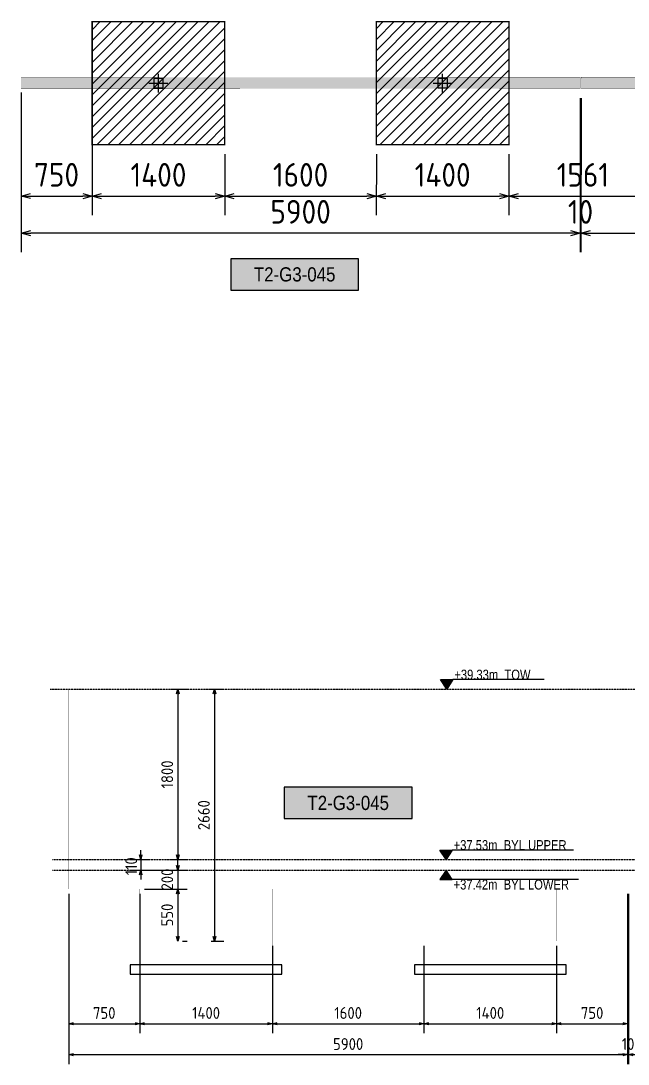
# Model space of a CAD drawing. Header units: centimetres. Extents: x -6122352 to 7132207, y -1694241 to 1947892.
# Drawn here: x 3381625 to 3388035, y 702974 to 713991 of the extents above; entities that cross this region are included whole.
import ezdxf
from ezdxf.enums import TextEntityAlignment as Align

# ---------------------------------------------------------------- set-up
doc = ezdxf.new("R2010")
doc.units = ezdxf.units.CM
doc.header["$MEASUREMENT"] = 0
doc.header["$PDMODE"] = 66
doc.header["$PDSIZE"] = 100
doc.linetypes.add('DASHED2', pattern=[0.375, 0.25, -0.125])
doc.linetypes.add('HIDDEN', pattern=[0.375, 0.25, -0.125])
for name, color, linetype in [('00-MI-DIM', 7, 'Continuous'), ('@MI-FOOTINGS', 7, 'Continuous'), ('@MI-TYPE-01', 30, 'Continuous'), ('@MI-TYPE-02', 6, 'Continuous'), ('JML-Dimension', 1, 'Continuous'), ('PANEL-TAGS', 7, 'Continuous'), ('SECTION', 130, 'Continuous')]:
    doc.layers.add(name, color=color, linetype=linetype)
doc.styles.add('PANELTAG_STYLE', font='arial.ttf')
doc.styles.add('Schueco-BEMSTIL', font='isocpeur.ttf', dxfattribs={"width": 0.9})
doc.styles.add('txt-Pisa-std', font='arial.ttf', dxfattribs={"width": 0.8})
doc.dimstyles.new('MI- JWC-TXT-2.5 MM', dxfattribs={"dimscale": 1.5, "dimtxt": 2.5, "dimasz": 1, "dimexe": 2, "dimexo": 1, "dimgap": 1, "dimtad": 1, "dimdec": 0, "dimdsep": 46, "dimtxsty": 'Schueco-BEMSTIL', "dimblk": 'OPEN30', "dimcen": 0, "dimdle": 2, "dimclrd": 140, "dimclre": 8, "dimclrt": 40, "dimadec": 0, "dimazin": 2, "dimtfac": 1, "dimtdec": 0, "dimtix": 1, "dimtmove": 2, "dimatfit": 3, "dimldrblk": 'OPEN', "dimfxl": 2, "dimlwd": -1, "dimlwe": -1, "dimarcsym": 0})

# ---------------------------------------------------------------- blocks, each defined once
blk = doc.blocks.new('_Open30')
at = {"color": 0, "linetype": 'ByBlock', "lineweight": -2}
for p, q in [((-1, 0.27), (0, 0)), ((0, 0), (-1, -0.27)), ((0, 0), (-1, 0))]:
    blk.add_line(p, q, dxfattribs=at)
blk = doc.blocks.new('*D1441')
at = {"layer": '00-MI-DIM', "color": 8, "transparency": 16777216}
for p, q in [((395137, -194702), (396764, -194703)), ((395139, -200602), (396763, -200603))]:
    blk.add_line(p, q, dxfattribs=at)
at = {"layer": '00-MI-DIM', "color": 140, "transparency": 16777216}
blk.add_line((396564, -194803), (396563, -200502), dxfattribs=at)
at = {"layer": 'Defpoints', "color": 0, "transparency": 16777216}
for p in [(395037, -194702), (395039, -200602), (396563, -200602)]:
    blk.add_point(p, dxfattribs=at)
at = {"layer": '00-MI-DIM', "color": 140, "transparency": 16777216, "xscale": 100, "yscale": 100, "zscale": 100}
for p, rotation in [((396564, -194703), 89.98973417893167), ((396563, -200602), 269.9897341789317)]:
    blk.add_blockref('_Open30', p, dxfattribs=dict(at, rotation=rotation))
at = {"layer": '00-MI-DIM', "color": 40, "transparency": 16777216, "insert": (396338, -197653), "char_height": 250, "attachment_point": 5, "rotation": 89.9897, "style": 'Schueco-BEMSTIL'}
blk.add_mtext('5900', dxfattribs=at)
blk = doc.blocks.new('_Open')
at = {"color": 0, "linetype": 'ByBlock', "lineweight": -2}
for p, q in [((-1, 0.2), (0, 0)), ((-1, -0.2), (0, 0)), ((0, 0), (-1, 0))]:
    blk.add_line(p, q, dxfattribs=at)
blk = doc.blocks.new('*D1443')
at = {"layer": '00-MI-DIM', "color": 140, "transparency": 16777216}
for p, q in [((396564, -194593), (396564, -194493)), ((396564, -194703), (396564, -194693)), ((396564, -194803), (396564, -194903))]:
    blk.add_line(p, q, dxfattribs=at)
at = {"layer": '00-MI-DIM', "color": 8, "transparency": 16777216}
for p, q in [((395137, -194692), (396764, -194693)), ((395137, -194702), (396764, -194703))]:
    blk.add_line(p, q, dxfattribs=at)
at = {"layer": 'Defpoints', "color": 0, "transparency": 16777216}
for p in [(395037, -194692), (395037, -194702), (396564, -194693)]:
    blk.add_point(p, dxfattribs=at)
at = {"layer": '00-MI-DIM', "color": 140, "transparency": 16777216, "xscale": 100, "yscale": 100, "zscale": 100}
for p, rotation in [((396564, -194693), 269.9897341789317), ((396564, -194703), 89.98973417893167)]:
    blk.add_blockref('_Open30', p, dxfattribs=dict(at, rotation=rotation))
at = {"layer": '00-MI-DIM', "color": 40, "transparency": 16777216, "insert": (396339, -194698), "char_height": 250, "attachment_point": 5, "rotation": 89.9897, "style": 'Schueco-BEMSTIL'}
blk.add_mtext('10', dxfattribs=at)
blk = doc.blocks.new('*D1445')
at = {"layer": '00-MI-DIM', "color": 8, "transparency": 16777216}
for p, q in [((395139, -188692), (396765, -188693)), ((395137, -194692), (396764, -194693))]:
    blk.add_line(p, q, dxfattribs=at)
at = {"layer": '00-MI-DIM', "color": 140, "transparency": 16777216}
blk.add_line((396564, -194593), (396565, -188793), dxfattribs=at)
at = {"layer": 'Defpoints', "color": 0, "transparency": 16777216}
for p in [(395039, -188692), (396565, -188693), (395037, -194692)]:
    blk.add_point(p, dxfattribs=at)
at = {"layer": '00-MI-DIM', "color": 140, "transparency": 16777216, "xscale": 100, "yscale": 100, "zscale": 100}
for p, rotation in [((396565, -188693), 89.98973417893167), ((396564, -194693), 269.9897341789317)]:
    blk.add_blockref('_Open30', p, dxfattribs=dict(at, rotation=rotation))
at = {"layer": '00-MI-DIM', "color": 40, "transparency": 16777216, "insert": (396339, -191693), "char_height": 250, "attachment_point": 5, "rotation": 89.9897, "style": 'Schueco-BEMSTIL'}
blk.add_mtext('6000', dxfattribs=at)
blk = doc.blocks.new('T2-FOOTING PLAN')
at = {"layer": '@MI-FOOTINGS', "transparency": 33554679}
h = blk.add_hatch(dxfattribs=at)
h.set_pattern_fill('ANSI31', color=8, scale=650)
h.paths.add_polyline_path([(-700, 650), (700, 650), (700, -650), (-700, -650)])
at = {"layer": '@MI-FOOTINGS', "color": 160, "true_color": 0x3340f0, "const_width": 15}
blk.add_lwpolyline([(-700, 650), (700, 650), (700, -650), (-700, -650)], close=True, dxfattribs=at)
at = {"layer": '@MI-FOOTINGS', "color": 30}
blk.add_point((0, 0), dxfattribs=at)
blk = doc.blocks.new('*D1455')
at = {"layer": '00-MI-DIM', "color": 8, "transparency": 16777216}
for p, q in [((395139, -199853), (396373, -199854)), ((395079, -200604), (396372, -200604))]:
    blk.add_line(p, q, dxfattribs=at)
at = {"layer": '00-MI-DIM', "color": 140, "transparency": 16777216}
blk.add_line((396172, -200504), (396173, -199953), dxfattribs=at)
at = {"layer": 'Defpoints', "color": 0, "transparency": 16777216}
for p in [(395039, -199853), (396173, -199853), (394979, -200604)]:
    blk.add_point(p, dxfattribs=at)
at = {"layer": '00-MI-DIM', "color": 140, "transparency": 16777216, "xscale": 100, "yscale": 100, "zscale": 100}
for p, rotation in [((396173, -199853), 89.98973417893167), ((396172, -200604), 269.9897341789317)]:
    blk.add_blockref('_Open30', p, dxfattribs=dict(at, rotation=rotation))
at = {"layer": '00-MI-DIM', "color": 40, "transparency": 16777216, "insert": (395947, -200229), "char_height": 250, "attachment_point": 5, "rotation": 89.9897, "style": 'Schueco-BEMSTIL'}
blk.add_mtext('750', dxfattribs=at)
blk = doc.blocks.new('*D1457')
at = {"layer": '00-MI-DIM', "color": 8, "transparency": 16777216}
for p, q in [((395729, -198453), (396373, -198454)), ((395139, -199853), (396373, -199854))]:
    blk.add_line(p, q, dxfattribs=at)
at = {"layer": '00-MI-DIM', "color": 140, "transparency": 16777216}
blk.add_line((396173, -199753), (396173, -198553), dxfattribs=at)
at = {"layer": 'Defpoints', "color": 0, "transparency": 16777216}
for p in [(395629, -198453), (396173, -198453), (395039, -199853)]:
    blk.add_point(p, dxfattribs=at)
at = {"layer": '00-MI-DIM', "color": 140, "transparency": 16777216, "xscale": 100, "yscale": 100, "zscale": 100}
for p, rotation in [((396173, -198453), 89.98973417893167), ((396173, -199853), 269.9897341789317)]:
    blk.add_blockref('_Open30', p, dxfattribs=dict(at, rotation=rotation))
at = {"layer": '00-MI-DIM', "color": 40, "transparency": 16777216, "insert": (395948, -199153), "char_height": 250, "attachment_point": 5, "rotation": 89.9897, "style": 'Schueco-BEMSTIL'}
blk.add_mtext('1400', dxfattribs=at)
blk = doc.blocks.new('*D1459')
at = {"layer": '00-MI-DIM', "color": 8, "transparency": 16777216}
for p, q in [((395730, -196853), (396373, -196854)), ((395729, -198453), (396373, -198454))]:
    blk.add_line(p, q, dxfattribs=at)
at = {"layer": '00-MI-DIM', "color": 140, "transparency": 16777216}
blk.add_line((396173, -198353), (396173, -196953), dxfattribs=at)
at = {"layer": 'Defpoints', "color": 0, "transparency": 16777216}
for p in [(395630, -196853), (396173, -196853), (395629, -198453)]:
    blk.add_point(p, dxfattribs=at)
at = {"layer": '00-MI-DIM', "color": 140, "transparency": 16777216, "xscale": 100, "yscale": 100, "zscale": 100}
for p, rotation in [((396173, -196853), 89.98973417893167), ((396173, -198453), 269.9897341789317)]:
    blk.add_blockref('_Open30', p, dxfattribs=dict(at, rotation=rotation))
at = {"layer": '00-MI-DIM', "color": 40, "transparency": 16777216, "insert": (395948, -197653), "char_height": 250, "attachment_point": 5, "rotation": 89.9897, "style": 'Schueco-BEMSTIL'}
blk.add_mtext('1600', dxfattribs=at)
blk = doc.blocks.new('*D1461')
at = {"layer": '00-MI-DIM', "color": 8, "transparency": 16777216}
for p, q in [((395730, -195453), (396373, -195454)), ((395730, -196853), (396373, -196854))]:
    blk.add_line(p, q, dxfattribs=at)
at = {"layer": '00-MI-DIM', "color": 140, "transparency": 16777216}
blk.add_line((396173, -196753), (396173, -195553), dxfattribs=at)
at = {"layer": 'Defpoints', "color": 0, "transparency": 16777216}
for p in [(395630, -195453), (396173, -195453), (395630, -196853)]:
    blk.add_point(p, dxfattribs=at)
at = {"layer": '00-MI-DIM', "color": 140, "transparency": 16777216, "xscale": 100, "yscale": 100, "zscale": 100}
for p, rotation in [((396173, -195453), 89.98973417893167), ((396173, -196853), 269.9897341789317)]:
    blk.add_blockref('_Open30', p, dxfattribs=dict(at, rotation=rotation))
at = {"layer": '00-MI-DIM', "color": 40, "transparency": 16777216, "insert": (395948, -196153), "char_height": 250, "attachment_point": 5, "rotation": 89.9897, "style": 'Schueco-BEMSTIL'}
blk.add_mtext('1400', dxfattribs=at)
blk = doc.blocks.new('*D1463')
at = {"layer": '00-MI-DIM', "color": 8, "transparency": 16777216}
for p, q in [((395729, -193892), (396374, -193893)), ((395730, -195453), (396373, -195454))]:
    blk.add_line(p, q, dxfattribs=at)
at = {"layer": '00-MI-DIM', "color": 140, "transparency": 16777216}
blk.add_line((396173, -195353), (396174, -193993), dxfattribs=at)
at = {"layer": 'Defpoints', "color": 0, "transparency": 16777216}
for p in [(395629, -193892), (396174, -193893), (395630, -195453)]:
    blk.add_point(p, dxfattribs=at)
at = {"layer": '00-MI-DIM', "color": 140, "transparency": 16777216, "xscale": 100, "yscale": 100, "zscale": 100}
for p, rotation in [((396174, -193893), 89.98973417893167), ((396173, -195453), 269.9897341789317)]:
    blk.add_blockref('_Open30', p, dxfattribs=dict(at, rotation=rotation))
at = {"layer": '00-MI-DIM', "color": 40, "transparency": 16777216, "insert": (395948, -194673), "char_height": 250, "attachment_point": 5, "rotation": 89.9897, "style": 'Schueco-BEMSTIL'}
blk.add_mtext('1561', dxfattribs=at)
blk = doc.blocks.new('PANELTAG')
at = {"layer": 'PANEL-TAGS', "color": 1}
blk.add_lwpolyline([(-13.5, -3.3), (13.5, -3.3), (13.5, 3.3), (-13.5, 3.3)], close=True, dxfattribs=at)
at = {"layer": 'PANEL-TAGS', "color": 40, "true_color": 0xffd700}
blk.add_solid([(-13.5, -3.3), (13.5, -3.3), (-13.5, 3.3), (13.5, 3.3)], dxfattribs=at)
at = {"layer": 'PANEL-TAGS', "color": 5, "style": 'PANELTAG_STYLE', "width": 0.85}
blk.add_attdef('TAGNO', text='', height=3, dxfattribs=at).set_placement((0, 0), align=Align.MIDDLE)
blk = doc.blocks.new('*U2058')
at = {"layer": 'JML-Dimension'}
h = blk.add_hatch(color=10, dxfattribs=at)
h.dxf.hatch_style = 1
h.paths.add_polyline_path([(0, 0), (-1.54, 2.37), (1.54, 2.37)])
blk.add_line((24.31, 2.37), (1.54, 2.37), dxfattribs=at)
blk.add_lwpolyline([(0, 0), (-1.54, 2.37), (1.54, 2.37), (0, 0)], dxfattribs=at)
at = {"color": 5, "style": 'txt-Pisa-std', "width": 0.8}
blk.add_attdef('+0.0', text='', height=2.5, dxfattribs=at).set_placement((1.87, 2.37), align=Align.BOTTOM_LEFT)
blk = doc.blocks.new('*D2107')
at = {"layer": '@MI-TYPE-01', "color": 8, "transparency": 16777216}
for p, q in [((3383635, 706933), (3383769, 706933)), ((3383635, 704273), (3383769, 704273))]:
    blk.add_line(p, q, dxfattribs=at)
at = {"layer": '@MI-TYPE-01', "color": 140, "transparency": 16777216}
blk.add_line((3383669, 706883), (3383669, 704323), dxfattribs=at)
at = {"layer": 'Defpoints', "color": 0, "transparency": 16777216}
for p in [(3383585, 706933), (3383585, 704273), (3383669, 704273)]:
    blk.add_point(p, dxfattribs=at)
at = {"layer": '@MI-TYPE-01', "color": 140, "transparency": 16777216, "xscale": 50, "yscale": 50, "zscale": 50}
for p, rotation in [((3383669, 706933), 90), ((3383669, 704273), 270)]:
    blk.add_blockref('_Open30', p, dxfattribs=dict(at, rotation=rotation))
at = {"layer": '@MI-TYPE-01', "color": 40, "transparency": 16777216, "insert": (3383557, 705603), "char_height": 125, "attachment_point": 5, "rotation": 90, "style": 'Schueco-BEMSTIL'}
blk.add_mtext('2660', dxfattribs=at)
blk = doc.blocks.new('*D2108')
at = {"layer": '@MI-TYPE-01', "color": 8, "transparency": 16777216}
for p, q in [((3383209, 706933), (3383382, 706933)), ((3383209, 705133), (3383382, 705133))]:
    blk.add_line(p, q, dxfattribs=at)
at = {"layer": '@MI-TYPE-01', "color": 140, "transparency": 16777216}
blk.add_line((3383282, 706883), (3383282, 705183), dxfattribs=at)
at = {"layer": 'Defpoints', "color": 0, "transparency": 16777216}
for p in [(3383159, 706933), (3383159, 705133), (3383282, 705133)]:
    blk.add_point(p, dxfattribs=at)
at = {"layer": '@MI-TYPE-01', "color": 140, "transparency": 16777216, "xscale": 50, "yscale": 50, "zscale": 50}
for p, rotation in [((3383282, 706933), 90), ((3383282, 705133), 270)]:
    blk.add_blockref('_Open30', p, dxfattribs=dict(at, rotation=rotation))
at = {"layer": '@MI-TYPE-01', "color": 40, "transparency": 16777216, "insert": (3383170, 706033), "char_height": 125, "attachment_point": 5, "rotation": 90, "style": 'Schueco-BEMSTIL'}
blk.add_mtext('1800', dxfattribs=at)
blk = doc.blocks.new('*D2109')
at = {"layer": '@MI-TYPE-01', "color": 140, "transparency": 16777216}
for p, q in [((3382890, 705183), (3382890, 705233)), ((3382890, 705133), (3382890, 705023)), ((3382890, 704973), (3382890, 704923))]:
    blk.add_line(p, q, dxfattribs=at)
at = {"layer": '@MI-TYPE-01', "color": 8, "transparency": 16777216}
for p, q in [((3382779, 705133), (3382990, 705133)), ((3382781, 705023), (3382990, 705023))]:
    blk.add_line(p, q, dxfattribs=at)
at = {"layer": 'Defpoints', "color": 0, "transparency": 16777216}
for p in [(3382729, 705133), (3382731, 705023), (3382890, 705023)]:
    blk.add_point(p, dxfattribs=at)
at = {"layer": '@MI-TYPE-01', "color": 140, "transparency": 16777216, "xscale": 50, "yscale": 50, "zscale": 50}
for p, rotation in [((3382890, 705133), 270), ((3382890, 705023), 90)]:
    blk.add_blockref('_Open30', p, dxfattribs=dict(at, rotation=rotation))
at = {"layer": '@MI-TYPE-01', "color": 40, "transparency": 16777216, "insert": (3382790, 705063), "char_height": 125, "attachment_point": 5, "rotation": 90, "style": 'Schueco-BEMSTIL'}
blk.add_mtext('110', dxfattribs=at)
blk = doc.blocks.new('*D2110')
at = {"layer": '@MI-TYPE-01', "color": 140, "transparency": 16777216}
for p, q in [((3383282, 705073), (3383282, 705123)), ((3383282, 705023), (3383282, 704823)), ((3383282, 704773), (3383282, 704723))]:
    blk.add_line(p, q, dxfattribs=at)
at = {"layer": '@MI-TYPE-01', "color": 8, "transparency": 16777216}
for p, q in [((3382781, 705023), (3383382, 705023)), ((3382930, 704823), (3383382, 704823))]:
    blk.add_line(p, q, dxfattribs=at)
at = {"layer": 'Defpoints', "color": 0, "transparency": 16777216}
for p in [(3382731, 705023), (3382880, 704823), (3383282, 704823)]:
    blk.add_point(p, dxfattribs=at)
at = {"layer": '@MI-TYPE-01', "color": 140, "transparency": 16777216, "xscale": 50, "yscale": 50, "zscale": 50}
for p, rotation in [((3383282, 705023), 270), ((3383282, 704823), 90)]:
    blk.add_blockref('_Open30', p, dxfattribs=dict(at, rotation=rotation))
at = {"layer": '@MI-TYPE-01', "color": 40, "transparency": 16777216, "insert": (3383170, 704923), "char_height": 125, "attachment_point": 5, "rotation": 90, "style": 'Schueco-BEMSTIL'}
blk.add_mtext('200', dxfattribs=at)
blk = doc.blocks.new('*D2111')
at = {"layer": '@MI-TYPE-01', "color": 8, "transparency": 16777216}
for p, q in [((3382930, 704823), (3383382, 704823)), ((3383332, 704273), (3383382, 704273))]:
    blk.add_line(p, q, dxfattribs=at)
at = {"layer": '@MI-TYPE-01', "color": 140, "transparency": 16777216}
blk.add_line((3383282, 704773), (3383282, 704323), dxfattribs=at)
at = {"layer": 'Defpoints', "color": 0, "transparency": 16777216}
for p in [(3382880, 704823), (3383282, 704273), (3383282, 704273)]:
    blk.add_point(p, dxfattribs=at)
at = {"layer": '@MI-TYPE-01', "color": 140, "transparency": 16777216, "xscale": 50, "yscale": 50, "zscale": 50}
for p, rotation in [((3383282, 704823), 90), ((3383282, 704273), 270)]:
    blk.add_blockref('_Open30', p, dxfattribs=dict(at, rotation=rotation))
at = {"layer": '@MI-TYPE-01', "color": 40, "transparency": 16777216, "insert": (3383170, 704548), "char_height": 125, "attachment_point": 5, "rotation": 90, "style": 'Schueco-BEMSTIL'}
blk.add_mtext('550', dxfattribs=at)
blk = doc.blocks.new('*D2112')
at = {"layer": '@MI-TYPE-01', "color": 8, "transparency": 16777216}
for p, q in [((3382130, 704773), (3382130, 703301)), ((3382880, 704773), (3382880, 703301))]:
    blk.add_line(p, q, dxfattribs=at)
at = {"layer": '@MI-TYPE-01', "color": 140, "transparency": 16777216}
blk.add_line((3382180, 703401), (3382830, 703401), dxfattribs=at)
at = {"layer": 'Defpoints', "color": 0, "transparency": 16777216}
for p in [(3382130, 704823), (3382880, 704823), (3382880, 703401)]:
    blk.add_point(p, dxfattribs=at)
at = {"layer": '@MI-TYPE-01', "color": 140, "transparency": 16777216, "xscale": 50, "yscale": 50, "zscale": 50, "rotation": 180}
blk.add_blockref('_Open30', (3382130, 703401), dxfattribs=at)
at = {"layer": '@MI-TYPE-01', "color": 140, "transparency": 16777216, "xscale": 50, "yscale": 50, "zscale": 50}
blk.add_blockref('_Open30', (3382880, 703401), dxfattribs=at)
at = {"layer": '@MI-TYPE-01', "color": 40, "transparency": 16777216, "insert": (3382505, 703514), "char_height": 125, "attachment_point": 5, "style": 'Schueco-BEMSTIL'}
blk.add_mtext('750', dxfattribs=at)
blk = doc.blocks.new('*D2119')
at = {"layer": '@MI-TYPE-01', "color": 8, "transparency": 16777216}
for p, q in [((3382880, 704773), (3382880, 703301)), ((3384280, 704223), (3384280, 703301))]:
    blk.add_line(p, q, dxfattribs=at)
at = {"layer": '@MI-TYPE-01', "color": 140, "transparency": 16777216}
blk.add_line((3382930, 703401), (3384230, 703401), dxfattribs=at)
at = {"layer": 'Defpoints', "color": 0, "transparency": 16777216}
for p in [(3382880, 704823), (3384280, 704273), (3384280, 703401)]:
    blk.add_point(p, dxfattribs=at)
at = {"layer": '@MI-TYPE-01', "color": 140, "transparency": 16777216, "xscale": 50, "yscale": 50, "zscale": 50, "rotation": 180}
blk.add_blockref('_Open30', (3382880, 703401), dxfattribs=at)
at = {"layer": '@MI-TYPE-01', "color": 140, "transparency": 16777216, "xscale": 50, "yscale": 50, "zscale": 50}
blk.add_blockref('_Open30', (3384280, 703401), dxfattribs=at)
at = {"layer": '@MI-TYPE-01', "color": 40, "transparency": 16777216, "insert": (3383580, 703514), "char_height": 125, "attachment_point": 5, "style": 'Schueco-BEMSTIL'}
blk.add_mtext('1400', dxfattribs=at)
blk = doc.blocks.new('*D2120')
at = {"layer": '@MI-TYPE-01', "color": 8, "transparency": 16777216}
for p, q in [((3384280, 704223), (3384280, 703301)), ((3385880, 704223), (3385880, 703301))]:
    blk.add_line(p, q, dxfattribs=at)
at = {"layer": '@MI-TYPE-01', "color": 140, "transparency": 16777216}
blk.add_line((3384330, 703401), (3385830, 703401), dxfattribs=at)
at = {"layer": 'Defpoints', "color": 0, "transparency": 16777216}
for p in [(3384280, 704273), (3385880, 704273), (3385880, 703401)]:
    blk.add_point(p, dxfattribs=at)
at = {"layer": '@MI-TYPE-01', "color": 140, "transparency": 16777216, "xscale": 50, "yscale": 50, "zscale": 50, "rotation": 180}
blk.add_blockref('_Open30', (3384280, 703401), dxfattribs=at)
at = {"layer": '@MI-TYPE-01', "color": 140, "transparency": 16777216, "xscale": 50, "yscale": 50, "zscale": 50}
blk.add_blockref('_Open30', (3385880, 703401), dxfattribs=at)
at = {"layer": '@MI-TYPE-01', "color": 40, "transparency": 16777216, "insert": (3385080, 703514), "char_height": 125, "attachment_point": 5, "style": 'Schueco-BEMSTIL'}
blk.add_mtext('1600', dxfattribs=at)
blk = doc.blocks.new('*D2121')
at = {"layer": '@MI-TYPE-01', "color": 8, "transparency": 16777216}
for p, q in [((3385880, 704223), (3385880, 703301)), ((3387280, 704223), (3387280, 703301))]:
    blk.add_line(p, q, dxfattribs=at)
at = {"layer": '@MI-TYPE-01', "color": 140, "transparency": 16777216}
blk.add_line((3385930, 703401), (3387230, 703401), dxfattribs=at)
at = {"layer": 'Defpoints', "color": 0, "transparency": 16777216}
for p in [(3385880, 704273), (3387280, 704273), (3387280, 703401)]:
    blk.add_point(p, dxfattribs=at)
at = {"layer": '@MI-TYPE-01', "color": 140, "transparency": 16777216, "xscale": 50, "yscale": 50, "zscale": 50, "rotation": 180}
blk.add_blockref('_Open30', (3385880, 703401), dxfattribs=at)
at = {"layer": '@MI-TYPE-01', "color": 140, "transparency": 16777216, "xscale": 50, "yscale": 50, "zscale": 50}
blk.add_blockref('_Open30', (3387280, 703401), dxfattribs=at)
at = {"layer": '@MI-TYPE-01', "color": 40, "transparency": 16777216, "insert": (3386580, 703514), "char_height": 125, "attachment_point": 5, "style": 'Schueco-BEMSTIL'}
blk.add_mtext('1400', dxfattribs=at)
blk = doc.blocks.new('*D2122')
at = {"layer": '@MI-TYPE-01', "color": 8, "transparency": 16777216}
for p, q in [((3388030, 704773), (3388030, 703301)), ((3387280, 704223), (3387280, 703301))]:
    blk.add_line(p, q, dxfattribs=at)
at = {"layer": '@MI-TYPE-01', "color": 140, "transparency": 16777216}
blk.add_line((3387330, 703401), (3387980, 703401), dxfattribs=at)
at = {"layer": 'Defpoints', "color": 0, "transparency": 16777216}
for p in [(3388030, 704823), (3387280, 704273), (3388030, 703401)]:
    blk.add_point(p, dxfattribs=at)
at = {"layer": '@MI-TYPE-01', "color": 140, "transparency": 16777216, "xscale": 50, "yscale": 50, "zscale": 50, "rotation": 180}
blk.add_blockref('_Open30', (3387280, 703401), dxfattribs=at)
at = {"layer": '@MI-TYPE-01', "color": 140, "transparency": 16777216, "xscale": 50, "yscale": 50, "zscale": 50}
blk.add_blockref('_Open30', (3388030, 703401), dxfattribs=at)
at = {"layer": '@MI-TYPE-01', "color": 40, "transparency": 16777216, "insert": (3387655, 703514), "char_height": 125, "attachment_point": 5, "style": 'Schueco-BEMSTIL'}
blk.add_mtext('750', dxfattribs=at)
blk = doc.blocks.new('*D2123')
at = {"layer": '@MI-TYPE-01', "color": 8, "transparency": 16777216}
for p, q in [((3382130, 704773), (3382130, 702974)), ((3388030, 704773), (3388030, 702974))]:
    blk.add_line(p, q, dxfattribs=at)
at = {"layer": '@MI-TYPE-01', "color": 140, "transparency": 16777216}
blk.add_line((3382180, 703074), (3387980, 703074), dxfattribs=at)
at = {"layer": 'Defpoints', "color": 0, "transparency": 16777216}
for p in [(3382130, 704823), (3388030, 704823), (3388030, 703074)]:
    blk.add_point(p, dxfattribs=at)
at = {"layer": '@MI-TYPE-01', "color": 140, "transparency": 16777216, "xscale": 50, "yscale": 50, "zscale": 50, "rotation": 180}
blk.add_blockref('_Open30', (3382130, 703074), dxfattribs=at)
at = {"layer": '@MI-TYPE-01', "color": 140, "transparency": 16777216, "xscale": 50, "yscale": 50, "zscale": 50}
blk.add_blockref('_Open30', (3388030, 703074), dxfattribs=at)
at = {"layer": '@MI-TYPE-01', "color": 40, "transparency": 16777216, "insert": (3385080, 703186), "char_height": 125, "attachment_point": 5, "style": 'Schueco-BEMSTIL'}
blk.add_mtext('5900', dxfattribs=at)
blk = doc.blocks.new('T2-ELE FT')
at = {"color": 12, "linetype": 'HIDDEN', "ltscale": 5, "const_width": 2}
blk.add_lwpolyline([(30306558, 1676366), (30306558, 1676866), (30307958, 1676866), (30307958, 1676366)], dxfattribs=at)
at = {"color": 12, "ltscale": 20, "const_width": 2}
blk.add_lwpolyline([(30306558, 1676366), (30307958, 1676366), (30307958, 1676116), (30306558, 1676116)], close=True, dxfattribs=at)
at = {"color": 8, "ltscale": 20}
blk.add_lwpolyline([(30306458, 1676116), (30308058, 1676116), (30308058, 1676016), (30306458, 1676016)], close=True, dxfattribs=at)
blk = doc.blocks.new('*D2116')
at = {"layer": '@MI-TYPE-01', "color": 8, "transparency": 16777216}
for p, q in [((3388030, 704773), (3388030, 702974)), ((3388040, 704773), (3388040, 702974))]:
    blk.add_line(p, q, dxfattribs=at)
at = {"layer": '@MI-TYPE-01', "color": 140, "transparency": 16777216}
for p, q in [((3387980, 703074), (3387930, 703074)), ((3388030, 703074), (3388040, 703074)), ((3388090, 703074), (3388140, 703074))]:
    blk.add_line(p, q, dxfattribs=at)
at = {"layer": 'Defpoints', "color": 0, "transparency": 16777216}
for p in [(3388030, 704823), (3388040, 704823), (3388040, 703074)]:
    blk.add_point(p, dxfattribs=at)
at = {"layer": '@MI-TYPE-01', "color": 140, "transparency": 16777216, "xscale": 50, "yscale": 50, "zscale": 50}
blk.add_blockref('_Open30', (3388030, 703074), dxfattribs=at)
at = {"layer": '@MI-TYPE-01', "color": 140, "transparency": 16777216, "xscale": 50, "yscale": 50, "zscale": 50, "rotation": 180}
blk.add_blockref('_Open30', (3388040, 703074), dxfattribs=at)
at = {"layer": '@MI-TYPE-01', "color": 40, "transparency": 16777216, "insert": (3388035, 703186), "char_height": 125, "attachment_point": 5, "style": 'Schueco-BEMSTIL'}
blk.add_mtext('10', dxfattribs=at)
blk = doc.blocks.new('*U2056')
at = {"layer": 'JML-Dimension'}
h = blk.add_hatch(color=10, dxfattribs=at)
h.dxf.hatch_style = 1
h.paths.add_polyline_path([(0, 0), (-1.54, 2.37), (1.54, 2.37)])
blk.add_line((31.81, 2.37), (1.54, 2.37), dxfattribs=at)
blk.add_lwpolyline([(0, 0), (-1.54, 2.37), (1.54, 2.37), (0, 0)], dxfattribs=at)
at = {"color": 5, "style": 'txt-Pisa-std', "width": 0.8}
blk.add_attdef('+0.0', text='', height=2.5, dxfattribs=at).set_placement((1.87, 2.37), align=Align.BOTTOM_LEFT)
blk = doc.blocks.new('*U2057')
at = {"layer": 'JML-Dimension'}
h = blk.add_hatch(color=10, dxfattribs=at)
h.dxf.hatch_style = 1
h.paths.add_polyline_path([(0, 0), (-1.54, 2.37), (1.54, 2.37)])
blk.add_line((33.03, 2.37), (1.54, 2.37), dxfattribs=at)
blk.add_lwpolyline([(0, 0), (-1.54, 2.37), (1.54, 2.37), (0, 0)], dxfattribs=at)
at = {"color": 5, "style": 'txt-Pisa-std', "width": 0.8}
blk.add_attdef('+0.0', text='', height=2.5, dxfattribs=at).set_placement((1.87, 2.37), align=Align.BOTTOM_LEFT)
blk = doc.blocks.new('T2-MID PARTITION HALF')
at = {"layer": '@MI-TYPE-02'}
h = blk.add_hatch(color=256, dxfattribs=at)
h.dxf.hatch_style = 1
h.paths.add_polyline_path([(-62.2, 5901.9), (-60, 0), (60, 0), (57.8, 5901.8)])
h.paths.add_polyline_path([(-60, 11911.9), (-62.1, 5911.9), (57.9, 5911.8), (60, 11911.8)])
h.paths.add_polyline_path([(-57.9, 17921.9), (-60, 11921.9), (60, 11921.8), (62.1, 17921.8)])
h.paths.add_polyline_path([(-55.8, 23931.9), (-57.9, 17931.9), (62.1, 17931.8), (64.2, 23931.8)])
at = {"layer": '@MI-TYPE-02', "const_width": 2.5}
for points in [[(-60, 11911.9), (-62.1, 5911.9), (57.9, 5911.8), (60, 11911.8)], [(-62.2, 5901.9), (-60, 0), (60, 0), (57.8, 5901.8)]]:
    blk.add_lwpolyline(points, close=True, dxfattribs=at)
at = {"layer": '@MI-FOOTINGS', "rotation": 89.98973417812736}
for p in [(0.8, 4450.9), (0.3, 1450.9)]:
    blk.add_blockref('T2-FOOTING PLAN', p, dxfattribs=at)
at = {"layer": '00-MI-DIM'}
for base, p1, p2, picture, middle in [((1585.7, 11911.6), (57.9, 5911.8), (60, 11911.8), '*D1445', (1585.2, 8911.6)), ((1584.7, 5911.6), (57.8, 5901.8), (57.9, 5911.8), '*D1443', (1584.7, 5906.6))]:
    dim = blk.add_linear_dim(base=base, p1=p1, p2=p2, angle=89.98973, dimstyle='MI- JWC-TXT-2.5 MM', dxfattribs=at)
    dim.commit()
    dim.dimension.update_dxf_attribs({"geometry": picture, "text_midpoint": middle, "dimtype": 128, "insert": (-394979, 200604.2)})
for base, p1, p2, picture, middle in [((1194.6, 6711.6), (650.9, 5150.8), (650.1, 6711.7), '*D1463', (969.5, 5931.2)), ((1583.6, 1.7), (57.8, 5901.8), (60, 2), '*D1441', (1359.1, 2951.7)), ((1194.4, 5150.7), (650.7, 3750.8), (650.9, 5150.8), '*D1461', (969.2, 4450.7)), ((1194.1, 3750.7), (650.4, 2150.8), (650.7, 3750.8), '*D1459', (969, 2950.7)), ((1193.8, 2150.7), (59.7, 750.9), (650.4, 2150.8), '*D1457', (968.7, 1450.7)), ((1193.6, 750.7), (0, 0.5), (59.7, 750.9), '*D1455', (968.5, 375.5))]:
    dim = blk.add_linear_dim(base=base, p1=p1, p2=p2, angle=89.98973, dimstyle='MI- JWC-TXT-2.5 MM', dxfattribs=at)
    dim.commit()
    dim.dimension.update_dxf_attribs({"geometry": picture, "text_midpoint": middle, "insert": (-394979, 200604.2)})

msp = doc.modelspace()

# ---------------------------------------------------------------- linework, layer by layer
at = {"layer": '@MI-TYPE-01', "const_width": 2.5}
msp.add_lwpolyline([(3382130.204, 706933.49262), (3388030.204, 706933.49262), (3388030.204, 704823.49266), (3387280.204, 704823.49266), (3387280.204, 704273.49266), (3385880.204, 704273.49266), (3385880.204, 704823.49266), (3384280.204, 704823.49266), (3384280.204, 704273.49266), (3382880.204, 704273.49266), (3382880.204, 704823.49266), (3382130.204, 704823.49266)], close=True, dxfattribs=at)
at = {"layer": '@MI-TYPE-02', "color": 160, "linetype": 'DASHED2', "ltscale": 5}
for points in [[(3381935.35401, 706933.49262), (3406060.204, 706933.49262)], [(3381960.54805, 705133.49266), (3406060.204, 705133.49266)], [(3381960.54805, 705023.49266), (3406060.204, 705023.49266)]]:
    msp.add_lwpolyline(points, dxfattribs=at)

# ---------------------------------------------------------------- block references
at = {"color": 2, "xscale": -1}
for p in [(33690838.36556, -972092.3811), (33693838.36556, -972092.3811)]:
    msp.add_blockref('T2-ELE FT', p, dxfattribs=at)
at = {"layer": '@MI-TYPE-02', "color": 6, "rotation": 270}
msp.add_blockref('T2-MID PARTITION HALF', (3381626.36418, 713333.46141), dxfattribs=at)
at = {"layer": 'PANEL-TAGS'}
ref = msp.add_blockref('PANELTAG', (3384515.15392, 711313.54231), dxfattribs=dict(at, xscale=50.00000000000001, yscale=50.00000000000001, zscale=50.00000000000001))
ref.add_attrib('TAGNO', 'T2-G3-045', dxfattribs={"color": 5, "height": 150, "style": 'PANELTAG_STYLE', "width": 0.85}).set_placement((3384515.15392, 711313.54231), align=Align.MIDDLE_CENTER)
ref = msp.add_blockref('PANELTAG', (3385080.204, 705732.0776), dxfattribs=dict(at, xscale=50, yscale=50, zscale=50))
ref.add_attrib('TAGNO', 'T2-G3-045', dxfattribs={"color": 5, "height": 150, "style": 'PANELTAG_STYLE', "width": 0.85}).set_placement((3385080.204, 705732.0776), align=Align.MIDDLE_CENTER)
at = {"layer": 'SECTION', "color": 6}
ref = msp.add_blockref('*U2058', (3386121.4248, 706933.49262), dxfattribs=dict(at, xscale=42.30147098076819, yscale=42.30147098076819, zscale=42.30147098076819))
ref.add_attrib('+0.0', '+39.33m  TOW', (3386200.55344, 707033.74968), dxfattribs={"layer": 'JML-Dimension', "color": 5, "height": 105.7536775, "style": 'txt-Pisa-std', "width": 0.8})
ref = msp.add_blockref('*U2056', (3386114.1313, 705133.49266), dxfattribs=dict(at, xscale=42.30147098076819, yscale=42.30147098076819, zscale=42.30147098076819))
ref.add_attrib('+0.0', '+37.53m  BYL UPPER', (3386193.25995, 705233.74973), dxfattribs={"layer": 'JML-Dimension', "color": 5, "height": 105.7536775, "style": 'txt-Pisa-std', "width": 0.8})
ref = msp.add_blockref('*U2057', (3386113.5913, 705023.49266), dxfattribs=dict(at, xscale=-42.30147098076819, yscale=42.30147098076819, zscale=42.30147098076819, rotation=180))
ref.add_attrib('+0.0', '+37.42m  BYL LOWER', (3386192.71995, 704817.48192), dxfattribs={"layer": 'JML-Dimension', "color": 5, "height": 105.7536775, "style": 'txt-Pisa-std', "width": 0.8})

# ---------------------------------------------------------------- dimensions: what is measured, and where the dimension line sits
at = {"layer": '@MI-TYPE-01'}
for base, p1, p2, picture, middle in [((3383282.46204, 705133.49266), (3383159.14561, 706933.49262), (3383159.14561, 705133.49266), '*D2108', (3383169.96204, 706033.49264)), ((3383669.49155, 704273.49266), (3383584.61552, 706933.49262), (3383584.61552, 704273.49266), '*D2107', (3383556.99155, 705603.49264)), ((3383282.46204, 704823.49266), (3382731.25284, 705023.49266), (3382880.204, 704823.49266), '*D2110', (3383169.96204, 704923.49266)), ((3383282.46204, 704273.49266), (3382880.204, 704823.49266), (3383282.46204, 704273.49266), '*D2111', (3383169.96204, 704548.49266))]:
    dim = msp.add_linear_dim(base=base, p1=p1, p2=p2, angle=90, dimstyle='MI- JWC-TXT-2.5 MM', dxfattribs=at)
    dim.commit()
    dim.dimension.update_dxf_attribs({"geometry": picture, "text_midpoint": middle})
dim = msp.add_linear_dim(base=(3382889.88443, 705023.49266), p1=(3382728.76091, 705133.49266), p2=(3382731.25284, 705023.49266), angle=90, dimstyle='MI- JWC-TXT-2.5 MM', dxfattribs=at)
dim.commit()
dim.dimension.update_dxf_attribs({"geometry": '*D2109', "text_midpoint": (3382789.81057, 705063.49266), "dimtype": 160})
for base, p1, p2, picture, middle in [((3382880.204, 703401.14019), (3382130.204, 704823.49266), (3382880.204, 704823.49266), '*D2112', (3382505.204, 703513.64019)), ((3388030.204, 703073.66756), (3382130.204, 704823.49266), (3388030.204, 704823.49266), '*D2123', (3385080.204, 703186.16756)), ((3388040.204, 703073.66756), (3388030.204, 704823.49266), (3388040.204, 704823.49266), '*D2116', (3388035.204, 703186.16756))]:
    dim = msp.add_linear_dim(base=base, p1=p1, p2=p2, dimstyle='MI- JWC-TXT-2.5 MM', dxfattribs=at)
    dim.commit()
    dim.dimension.update_dxf_attribs({"geometry": picture, "text_midpoint": middle})
for base, p1, p2, picture, middle in [((3384280.204, 703401.14019), (3382880.204, 704823.49266), (3384280.204, 704273.49266), '*D2119', (3383580.204, 703401.14019)), ((3388030.204, 703401.14019), (3387280.204, 704273.49266), (3388030.204, 704823.49266), '*D2122', (3387655.204, 703401.14019)), ((3385880.204, 703401.14019), (3384280.204, 704273.49266), (3385880.204, 704273.49266), '*D2120', (3385080.204, 703401.14019)), ((3387280.204, 703401.14019), (3385880.204, 704273.49266), (3387280.204, 704273.49266), '*D2121', (3386580.204, 703401.14019))]:
    dim = msp.add_linear_dim(base=base, p1=p1, p2=p2, dimstyle='MI- JWC-TXT-2.5 MM', dxfattribs=at)
    dim.commit()
    dim.dimension.update_dxf_attribs({"geometry": picture, "text_midpoint": middle, "dimtype": 160})

doc.saveas('drawing.dxf')
